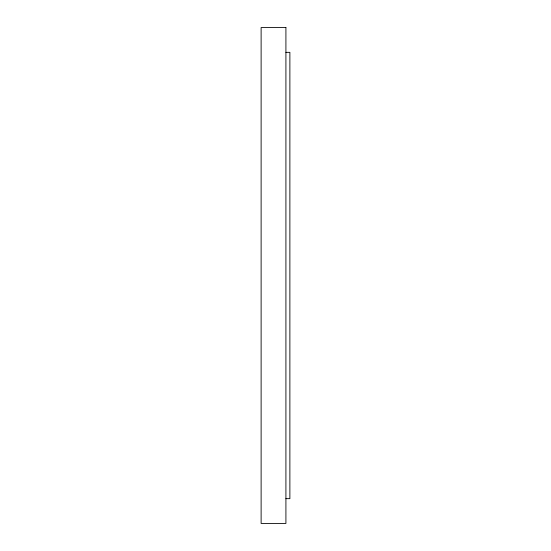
<?xml version="1.0" encoding="UTF-8"?>
<svg xmlns="http://www.w3.org/2000/svg" width="551" height="551" viewBox="0 0 551 551"><rect width="100%" height="100%" fill="white"/><g stroke="black" fill="none" stroke-linecap="round" stroke-linejoin="round"><path stroke-width="0.83" d="M285.914 52.345L289.881 52.345L289.881 498.655L285.914 498.655M285.914 27.55L261.119 27.55L261.119 523.45L285.914 523.45L285.914 27.55"/></g></svg>
